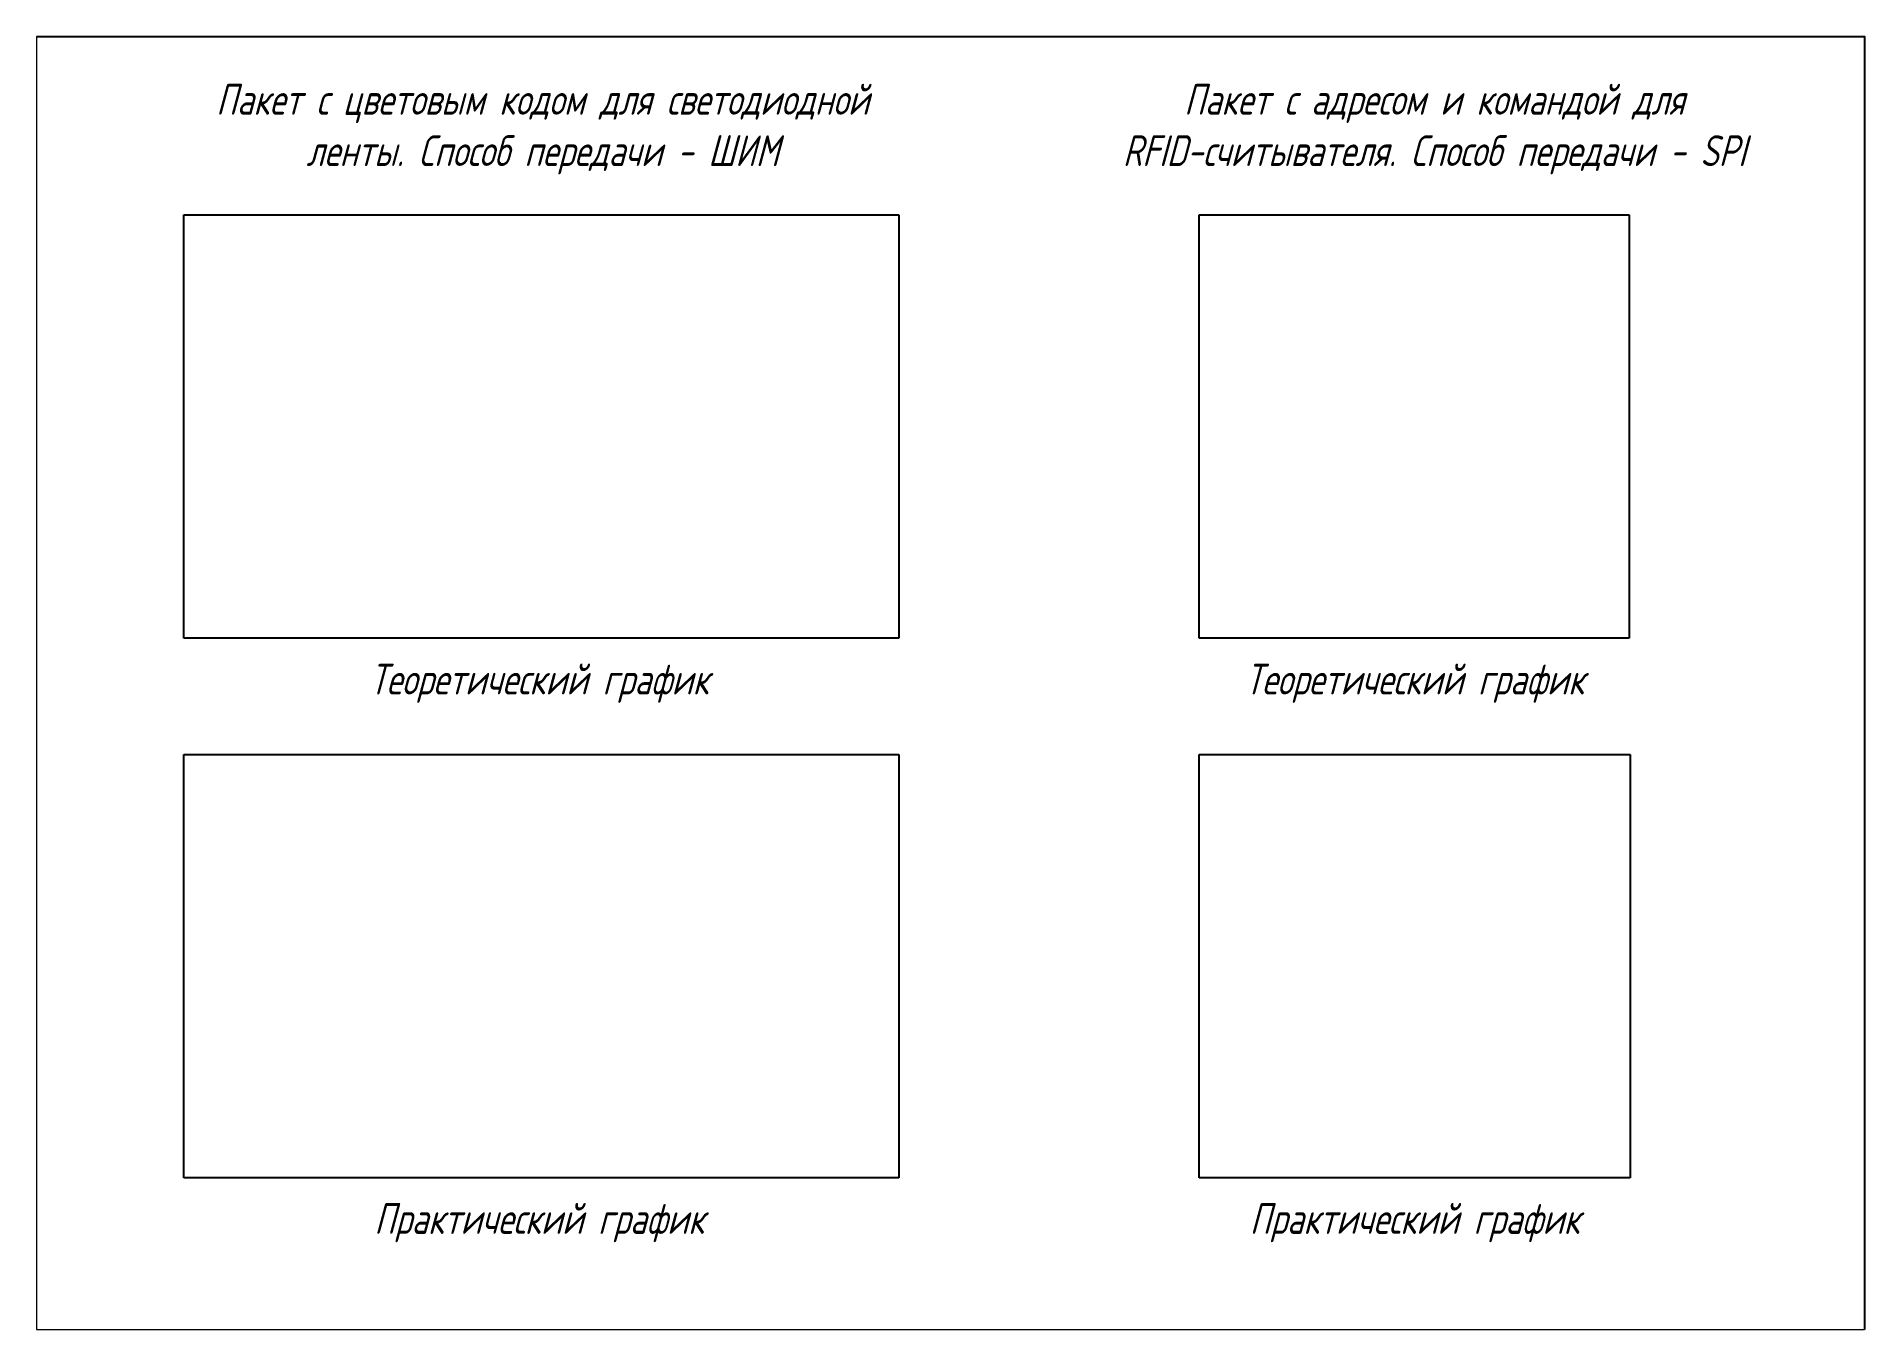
# Paper-space layout 'Лист1' of a CAD drawing. Header units: millimetres. Extents: x 0 to 594, y 1 to 421.
# The model-space entities are those that its viewports show. They can reach past a viewport. Long polylines and large blocks are cut down to what shows.
import ezdxf

# ---------------------------------------------------------------- set-up
doc = ezdxf.new("R2010")
doc.units = ezdxf.units.MM
doc.layers.add('FORM', color=5, linetype='Continuous')
doc.styles.get("Standard").update_dxf_attribs({"font": '', "width": 0.8, "oblique": 15})
doc.styles.get('Standard').set_extended_font_data('GOST type B')
picture_1 = doc.add_image_def('image1.jpg', size_in_pixel=(593, 351))
picture_2 = doc.add_image_def('image2.jpg', size_in_pixel=(593, 351))
picture_3 = doc.add_image_def('image3.jpg', size_in_pixel=(380, 374))
picture_4 = doc.add_image_def('image4.jpg', size_in_pixel=(379, 372))

msp = doc.modelspace()

# ---------------------------------------------------------------- linework, layer by layer
at = {"layer": 'FORM', "color": 0, "ltscale": 0.01}
msp.add_lwpolyline([(490.95, 391.96), (1084.95, 391.96), (1084.95, -28.04), (490.95, -28.04)], close=True, dxfattribs=at)

# ---------------------------------------------------------------- texts
at = {"char_height": 10, "attachment_point": 1}
for s, width, heights, insert in [('\\pxqc;Пакет с цветовым кодом для светодиодной ленты. Способ передачи - ШИМ ', 236.7454, [43.29], (537.02, 376.56)), ('\\pxqc;Пакет с адресом и командой для RFID-считывателя. Способ передачи - SPI ', 235.9908, [42.62], (827.16, 376.56)), ('\\pxqc;Теоретический график', 202.5395, [10.38], (553.05, 188.22)), ('\\pxqc;Теоретический график', 202.5395, [10.38], (837.55, 188.22)), ('\\pxqc;Практический график', 202.5395, [10.38], (553.05, 12.99)), ('\\pxqc;Практический график', 202.5395, [10.38], (837.55, 12.99))]:
    msp.add_mtext_dynamic_manual_height_columns(s, width=width, gutter_width=1, heights=heights, dxfattribs=dict(at, insert=insert))

# ---------------------------------------------------------------- pictures from other files: only their frames are drawn
image = msp.add_image(picture_1, insert=(538.85, 196.54), size_in_units=(232.35, 137.53))
image.dxf.flags = 7
image = msp.add_image(picture_3, insert=(868.71, 196.54), size_in_units=(139.74, 137.53))
image.dxf.flags = 7
image = msp.add_image(picture_2, insert=(538.85, 21.18), size_in_units=(232.35, 137.53))
image.dxf.flags = 7
image = msp.add_image(picture_4, insert=(868.71, 21.18), size_in_units=(140.12, 137.53))
image.dxf.flags = 7

psp = doc.layouts.new('Лист1')

# ---------------------------------------------------------------- viewports
at = {"layer": '0'}
psp.add_viewport(center=(296.97, 210.72), size=(594, 420), view_center_point=(787.95, 181.96), view_height=420, dxfattribs=at)

doc.saveas('drawing.dxf')
